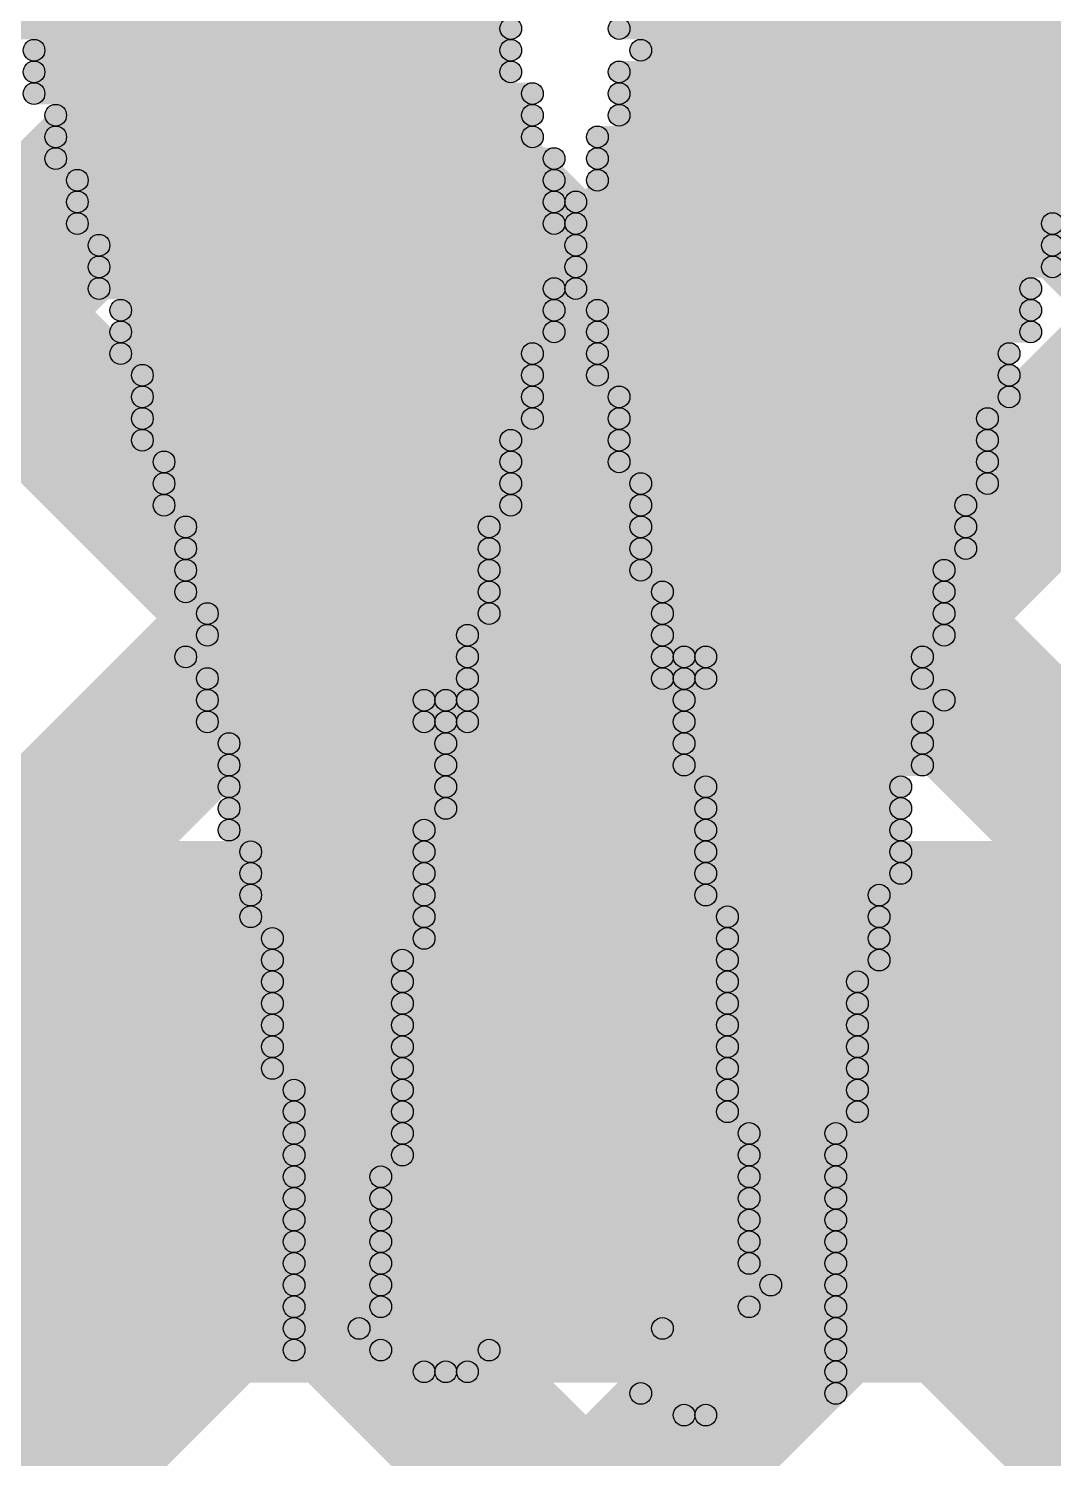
# Model space of a CAD drawing. Header units: millimetres. Extents: x 0 to 5.55, y 0 to 1.02.
# Drawn here: x 4.0148 to 4.062, y 0.599 to 0.665 of the extents above; entities that cross this region are included whole.
import ezdxf

# ---------------------------------------------------------------- set-up
doc = ezdxf.new("R2010")
doc.units = ezdxf.units.MM
doc.header["$MEASUREMENT"] = 0
for name, color, linetype in [('BottomLayer', 5, 'Continuous'), ('BottomOverlay', 54, 'Continuous'), ('TopLayer', 1, 'Continuous'), ('TopOverlay', 2, 'Continuous')]:
    doc.layers.add(name, color=color, linetype=linetype)

msp = doc.modelspace()

# ---------------------------------------------------------------- hatches: boundary and pattern name
at = {"layer": 'BottomLayer'}
for points in [[(3.637976, 0.992172), (3.643633, 0.997828), (4.344133, 0.297328), (4.338476, 0.291672)], [(3.657576, 0.291672), (3.651919, 0.297328), (4.352419, 0.997828), (4.358076, 0.992172)], [(3.66626, 0.992172), (3.671917, 0.997828), (4.372417, 0.297328), (4.36676, 0.291672)], [(3.68586, 0.291672), (3.680203, 0.297328), (4.380703, 0.997828), (4.38636, 0.992172)], [(3.694544, 0.992172), (3.700201, 0.997828), (4.400701, 0.297328), (4.395044, 0.291672)], [(3.714144, 0.291672), (3.708487, 0.297328), (4.408987, 0.997828), (4.414644, 0.992172)], [(3.722829, 0.992172), (3.728485, 0.997828), (4.428985, 0.297328), (4.423329, 0.291672)], [(3.742429, 0.291672), (3.736772, 0.297328), (4.437272, 0.997828), (4.442929, 0.992172)]]:
    msp.add_hatch(color=5, dxfattribs=at).paths.add_polyline_path(points)
at = {"layer": 'BottomOverlay'}
h = msp.add_hatch(color=54, dxfattribs=at)
edge = h.paths.add_edge_path()
edge.add_arc((4.042, 0.665), 0.0005, 0, 360)
for points in [[(4.042, 0.6645), (4.042, 0.6655), (4.065, 0.6655), (4.065, 0.6645)], [(4.043, 0.6635), (4.043, 0.6645), (4.065, 0.6645), (4.065, 0.6635)], [(4.042, 0.6625), (4.042, 0.6635), (4.065, 0.6635), (4.065, 0.6625)], [(4.042, 0.6615), (4.042, 0.6625), (4.064, 0.6625), (4.064, 0.6615)], [(4.042, 0.6605), (4.042, 0.6615), (4.064, 0.6615), (4.064, 0.6605)], [(4.041, 0.6595), (4.041, 0.6605), (4.064, 0.6605), (4.064, 0.6595)], [(4.041, 0.6585), (4.041, 0.6595), (4.063, 0.6595), (4.063, 0.6585)], [(4.041, 0.6575), (4.041, 0.6585), (4.063, 0.6585), (4.063, 0.6575)], [(4.04, 0.6565), (4.04, 0.6575), (4.063, 0.6575), (4.063, 0.6565)], [(4.04, 0.6555), (4.04, 0.6565), (4.062, 0.6565), (4.062, 0.6555)], [(4.04, 0.6545), (4.04, 0.6555), (4.062, 0.6555), (4.062, 0.6545)], [(4.04, 0.6535), (4.04, 0.6545), (4.062, 0.6545), (4.062, 0.6535)], [(4.039, 0.6525), (4.039, 0.6535), (4.061, 0.6535), (4.061, 0.6525)], [(4.039, 0.6515), (4.039, 0.6525), (4.061, 0.6525), (4.061, 0.6515)], [(4.039, 0.6505), (4.039, 0.6515), (4.061, 0.6515), (4.061, 0.6505)], [(4.038, 0.6495), (4.038, 0.6505), (4.06, 0.6505), (4.06, 0.6495)], [(4.038, 0.6485), (4.038, 0.6495), (4.06, 0.6495), (4.06, 0.6485)], [(4.038, 0.6475), (4.038, 0.6485), (4.06, 0.6485), (4.06, 0.6475)], [(4.038, 0.6465), (4.038, 0.6475), (4.059, 0.6475), (4.059, 0.6465)], [(4.037, 0.6455), (4.037, 0.6465), (4.059, 0.6465), (4.059, 0.6455)], [(4.037, 0.6445), (4.037, 0.6455), (4.059, 0.6455), (4.059, 0.6445)], [(4.037, 0.6435), (4.037, 0.6445), (4.059, 0.6445), (4.059, 0.6435)], [(4.037, 0.6425), (4.037, 0.6435), (4.058, 0.6435), (4.058, 0.6425)], [(4.036, 0.6415), (4.036, 0.6425), (4.058, 0.6425), (4.058, 0.6415)], [(4.036, 0.6405), (4.036, 0.6415), (4.058, 0.6415), (4.058, 0.6405)], [(4.036, 0.6395), (4.036, 0.6405), (4.057, 0.6405), (4.057, 0.6395)], [(4.036, 0.6385), (4.036, 0.6395), (4.057, 0.6395), (4.057, 0.6385)], [(4.036, 0.6375), (4.036, 0.6385), (4.057, 0.6385), (4.057, 0.6375)], [(4.035, 0.6365), (4.035, 0.6375), (4.057, 0.6375), (4.057, 0.6365)], [(4.035, 0.6355), (4.035, 0.6365), (4.056, 0.6365), (4.056, 0.6355)], [(4.035, 0.6345), (4.035, 0.6355), (4.056, 0.6355), (4.056, 0.6345)], [(4.033, 0.6335), (4.033, 0.6345), (4.034, 0.6345), (4.034, 0.6335)], [(4.035, 0.6335), (4.035, 0.6345), (4.057, 0.6345), (4.057, 0.6335)], [(4.033, 0.6325), (4.033, 0.6335), (4.034, 0.6335), (4.034, 0.6325)], [(4.035, 0.6325), (4.035, 0.6335), (4.056, 0.6335), (4.056, 0.6325)], [(4.034, 0.6315), (4.034, 0.6325), (4.056, 0.6325), (4.056, 0.6315)], [(4.034, 0.6305), (4.034, 0.6315), (4.056, 0.6315), (4.056, 0.6305)], [(4.034, 0.6295), (4.034, 0.6305), (4.055, 0.6305), (4.055, 0.6295)], [(4.034, 0.6285), (4.034, 0.6295), (4.055, 0.6295), (4.055, 0.6285)], [(4.033, 0.6275), (4.033, 0.6285), (4.055, 0.6285), (4.055, 0.6275)], [(4.033, 0.6265), (4.033, 0.6275), (4.055, 0.6275), (4.055, 0.6265)], [(4.033, 0.6255), (4.033, 0.6265), (4.055, 0.6265), (4.055, 0.6255)], [(4.033, 0.6245), (4.033, 0.6255), (4.054, 0.6255), (4.054, 0.6245)], [(4.033, 0.6235), (4.033, 0.6245), (4.054, 0.6245), (4.054, 0.6235)], [(4.033, 0.6225), (4.033, 0.6235), (4.054, 0.6235), (4.054, 0.6225)], [(4.032, 0.6215), (4.032, 0.6225), (4.054, 0.6225), (4.054, 0.6215)], [(4.032, 0.6205), (4.032, 0.6215), (4.053, 0.6215), (4.053, 0.6205)], [(4.032, 0.6195), (4.032, 0.6205), (4.053, 0.6205), (4.053, 0.6195)], [(4.032, 0.6185), (4.032, 0.6195), (4.053, 0.6195), (4.053, 0.6185)], [(4.032, 0.6175), (4.032, 0.6185), (4.053, 0.6185), (4.053, 0.6175)], [(4.032, 0.6165), (4.032, 0.6175), (4.053, 0.6175), (4.053, 0.6165)], [(4.032, 0.6155), (4.032, 0.6165), (4.053, 0.6165), (4.053, 0.6155)], [(4.032, 0.6145), (4.032, 0.6155), (4.053, 0.6155), (4.053, 0.6145)], [(4.032, 0.6135), (4.032, 0.6145), (4.052, 0.6145), (4.052, 0.6135)], [(4.032, 0.6125), (4.032, 0.6135), (4.052, 0.6135), (4.052, 0.6125)], [(4.031, 0.6115), (4.031, 0.6125), (4.052, 0.6125), (4.052, 0.6115)], [(4.031, 0.6105), (4.031, 0.6115), (4.052, 0.6115), (4.052, 0.6105)], [(4.031, 0.6095), (4.031, 0.6105), (4.052, 0.6105), (4.052, 0.6095)], [(4.031, 0.6085), (4.031, 0.6095), (4.052, 0.6095), (4.052, 0.6085)], [(4.031, 0.6075), (4.031, 0.6085), (4.052, 0.6085), (4.052, 0.6075)], [(4.031, 0.6065), (4.031, 0.6075), (4.052, 0.6075), (4.052, 0.6065)], [(4.031, 0.6055), (4.031, 0.6065), (4.052, 0.6065), (4.052, 0.6055)], [(4.03, 0.6045), (4.03, 0.6055), (4.052, 0.6055), (4.052, 0.6045)], [(4.031, 0.6035), (4.031, 0.6045), (4.052, 0.6045), (4.052, 0.6035)], [(4.035, 0.6025), (4.035, 0.6035), (4.052, 0.6035), (4.052, 0.6025)], [(4.043, 0.6015), (4.043, 0.6025), (4.052, 0.6025), (4.052, 0.6015)], [(4.045, 0.6005), (4.045, 0.6015), (4.046, 0.6015), (4.046, 0.6005)]]:
    msp.add_hatch(color=54, dxfattribs=at).paths.add_polyline_path(points)
h = msp.add_hatch(color=54, dxfattribs=at)
edge = h.paths.add_edge_path()
edge.add_arc((4.043, 0.664), 0.0005, 0, 360)
h = msp.add_hatch(color=54, dxfattribs=at)
edge = h.paths.add_edge_path()
edge.add_arc((4.042, 0.663), 0.0005, 0, 360)
h = msp.add_hatch(color=54, dxfattribs=at)
edge = h.paths.add_edge_path()
edge.add_arc((4.042, 0.662), 0.0005, 0, 360)
h = msp.add_hatch(color=54, dxfattribs=at)
edge = h.paths.add_edge_path()
edge.add_arc((4.042, 0.661), 0.0005, 0, 360)
h = msp.add_hatch(color=54, dxfattribs=at)
edge = h.paths.add_edge_path()
edge.add_arc((4.041, 0.66), 0.0005, 0, 360)
h = msp.add_hatch(color=54, dxfattribs=at)
edge = h.paths.add_edge_path()
edge.add_arc((4.041, 0.659), 0.0005, 0, 360)
h = msp.add_hatch(color=54, dxfattribs=at)
edge = h.paths.add_edge_path()
edge.add_arc((4.041, 0.658), 0.0005, 0, 360)
h = msp.add_hatch(color=54, dxfattribs=at)
edge = h.paths.add_edge_path()
edge.add_arc((4.04, 0.657), 0.0005, 0, 360)
h = msp.add_hatch(color=54, dxfattribs=at)
edge = h.paths.add_edge_path()
edge.add_arc((4.04, 0.656), 0.0005, 0, 360)
h = msp.add_hatch(color=54, dxfattribs=at)
edge = h.paths.add_edge_path()
edge.add_arc((4.062, 0.656), 0.0005, 0, 360)
h = msp.add_hatch(color=54, dxfattribs=at)
edge = h.paths.add_edge_path()
edge.add_arc((4.04, 0.655), 0.0005, 0, 360)
h = msp.add_hatch(color=54, dxfattribs=at)
edge = h.paths.add_edge_path()
edge.add_arc((4.062, 0.655), 0.0005, 0, 360)
h = msp.add_hatch(color=54, dxfattribs=at)
edge = h.paths.add_edge_path()
edge.add_arc((4.04, 0.654), 0.0005, 0, 360)
h = msp.add_hatch(color=54, dxfattribs=at)
edge = h.paths.add_edge_path()
edge.add_arc((4.062, 0.654), 0.0005, 0, 360)
h = msp.add_hatch(color=54, dxfattribs=at)
edge = h.paths.add_edge_path()
edge.add_arc((4.039, 0.653), 0.0005, 0, 360)
h = msp.add_hatch(color=54, dxfattribs=at)
edge = h.paths.add_edge_path()
edge.add_arc((4.061, 0.653), 0.0005, 0, 360)
h = msp.add_hatch(color=54, dxfattribs=at)
edge = h.paths.add_edge_path()
edge.add_arc((4.039, 0.652), 0.0005, 0, 360)
h = msp.add_hatch(color=54, dxfattribs=at)
edge = h.paths.add_edge_path()
edge.add_arc((4.061, 0.652), 0.0005, 0, 360)
h = msp.add_hatch(color=54, dxfattribs=at)
edge = h.paths.add_edge_path()
edge.add_arc((4.039, 0.651), 0.0005, 0, 360)
h = msp.add_hatch(color=54, dxfattribs=at)
edge = h.paths.add_edge_path()
edge.add_arc((4.061, 0.651), 0.0005, 0, 360)
h = msp.add_hatch(color=54, dxfattribs=at)
edge = h.paths.add_edge_path()
edge.add_arc((4.038, 0.65), 0.0005, 0, 360)
h = msp.add_hatch(color=54, dxfattribs=at)
edge = h.paths.add_edge_path()
edge.add_arc((4.06, 0.65), 0.0005, 0, 360)
h = msp.add_hatch(color=54, dxfattribs=at)
edge = h.paths.add_edge_path()
edge.add_arc((4.038, 0.649), 0.0005, 0, 360)
h = msp.add_hatch(color=54, dxfattribs=at)
edge = h.paths.add_edge_path()
edge.add_arc((4.06, 0.649), 0.0005, 0, 360)
h = msp.add_hatch(color=54, dxfattribs=at)
edge = h.paths.add_edge_path()
edge.add_arc((4.038, 0.648), 0.0005, 0, 360)
h = msp.add_hatch(color=54, dxfattribs=at)
edge = h.paths.add_edge_path()
edge.add_arc((4.06, 0.648), 0.0005, 0, 360)
h = msp.add_hatch(color=54, dxfattribs=at)
edge = h.paths.add_edge_path()
edge.add_arc((4.038, 0.647), 0.0005, 0, 360)
h = msp.add_hatch(color=54, dxfattribs=at)
edge = h.paths.add_edge_path()
edge.add_arc((4.059, 0.647), 0.0005, 0, 360)
h = msp.add_hatch(color=54, dxfattribs=at)
edge = h.paths.add_edge_path()
edge.add_arc((4.037, 0.646), 0.0005, 0, 360)
h = msp.add_hatch(color=54, dxfattribs=at)
edge = h.paths.add_edge_path()
edge.add_arc((4.059, 0.646), 0.0005, 0, 360)
h = msp.add_hatch(color=54, dxfattribs=at)
edge = h.paths.add_edge_path()
edge.add_arc((4.037, 0.645), 0.0005, 0, 360)
h = msp.add_hatch(color=54, dxfattribs=at)
edge = h.paths.add_edge_path()
edge.add_arc((4.059, 0.645), 0.0005, 0, 360)
h = msp.add_hatch(color=54, dxfattribs=at)
edge = h.paths.add_edge_path()
edge.add_arc((4.037, 0.644), 0.0005, 0, 360)
h = msp.add_hatch(color=54, dxfattribs=at)
edge = h.paths.add_edge_path()
edge.add_arc((4.059, 0.644), 0.0005, 0, 360)
h = msp.add_hatch(color=54, dxfattribs=at)
edge = h.paths.add_edge_path()
edge.add_arc((4.037, 0.643), 0.0005, 0, 360)
h = msp.add_hatch(color=54, dxfattribs=at)
edge = h.paths.add_edge_path()
edge.add_arc((4.058, 0.643), 0.0005, 0, 360)
h = msp.add_hatch(color=54, dxfattribs=at)
edge = h.paths.add_edge_path()
edge.add_arc((4.036, 0.642), 0.0005, 0, 360)
h = msp.add_hatch(color=54, dxfattribs=at)
edge = h.paths.add_edge_path()
edge.add_arc((4.058, 0.642), 0.0005, 0, 360)
h = msp.add_hatch(color=54, dxfattribs=at)
edge = h.paths.add_edge_path()
edge.add_arc((4.036, 0.641), 0.0005, 0, 360)
h = msp.add_hatch(color=54, dxfattribs=at)
edge = h.paths.add_edge_path()
edge.add_arc((4.058, 0.641), 0.0005, 0, 360)
h = msp.add_hatch(color=54, dxfattribs=at)
edge = h.paths.add_edge_path()
edge.add_arc((4.036, 0.64), 0.0005, 0, 360)
h = msp.add_hatch(color=54, dxfattribs=at)
edge = h.paths.add_edge_path()
edge.add_arc((4.057, 0.64), 0.0005, 0, 360)
h = msp.add_hatch(color=54, dxfattribs=at)
edge = h.paths.add_edge_path()
edge.add_arc((4.036, 0.639), 0.0005, 0, 360)
h = msp.add_hatch(color=54, dxfattribs=at)
edge = h.paths.add_edge_path()
edge.add_arc((4.057, 0.639), 0.0005, 0, 360)
h = msp.add_hatch(color=54, dxfattribs=at)
edge = h.paths.add_edge_path()
edge.add_arc((4.036, 0.638), 0.0005, 0, 360)
h = msp.add_hatch(color=54, dxfattribs=at)
edge = h.paths.add_edge_path()
edge.add_arc((4.057, 0.638), 0.0005, 0, 360)
h = msp.add_hatch(color=54, dxfattribs=at)
edge = h.paths.add_edge_path()
edge.add_arc((4.035, 0.637), 0.0005, 0, 360)
h = msp.add_hatch(color=54, dxfattribs=at)
edge = h.paths.add_edge_path()
edge.add_arc((4.057, 0.637), 0.0005, 0, 360)
h = msp.add_hatch(color=54, dxfattribs=at)
edge = h.paths.add_edge_path()
edge.add_arc((4.035, 0.636), 0.0005, 0, 360)
h = msp.add_hatch(color=54, dxfattribs=at)
edge = h.paths.add_edge_path()
edge.add_arc((4.056, 0.636), 0.0005, 0, 360)
h = msp.add_hatch(color=54, dxfattribs=at)
edge = h.paths.add_edge_path()
edge.add_arc((4.035, 0.635), 0.0005, 0, 360)
h = msp.add_hatch(color=54, dxfattribs=at)
edge = h.paths.add_edge_path()
edge.add_arc((4.056, 0.635), 0.0005, 0, 360)
h = msp.add_hatch(color=54, dxfattribs=at)
edge = h.paths.add_edge_path()
edge.add_arc((4.033, 0.634), 0.0005, 0, 360)
h = msp.add_hatch(color=54, dxfattribs=at)
edge = h.paths.add_edge_path()
edge.add_arc((4.034, 0.634), 0.0005, 0, 360)
h = msp.add_hatch(color=54, dxfattribs=at)
edge = h.paths.add_edge_path()
edge.add_arc((4.035, 0.634), 0.0005, 0, 360)
h = msp.add_hatch(color=54, dxfattribs=at)
edge = h.paths.add_edge_path()
edge.add_arc((4.057, 0.634), 0.0005, 0, 360)
h = msp.add_hatch(color=54, dxfattribs=at)
edge = h.paths.add_edge_path()
edge.add_arc((4.033, 0.633), 0.0005, 0, 360)
h = msp.add_hatch(color=54, dxfattribs=at)
edge = h.paths.add_edge_path()
edge.add_arc((4.034, 0.633), 0.0005, 0, 360)
h = msp.add_hatch(color=54, dxfattribs=at)
edge = h.paths.add_edge_path()
edge.add_arc((4.035, 0.633), 0.0005, 0, 360)
h = msp.add_hatch(color=54, dxfattribs=at)
edge = h.paths.add_edge_path()
edge.add_arc((4.056, 0.633), 0.0005, 0, 360)
h = msp.add_hatch(color=54, dxfattribs=at)
edge = h.paths.add_edge_path()
edge.add_arc((4.034, 0.632), 0.0005, 0, 360)
h = msp.add_hatch(color=54, dxfattribs=at)
edge = h.paths.add_edge_path()
edge.add_arc((4.056, 0.632), 0.0005, 0, 360)
h = msp.add_hatch(color=54, dxfattribs=at)
edge = h.paths.add_edge_path()
edge.add_arc((4.034, 0.631), 0.0005, 0, 360)
h = msp.add_hatch(color=54, dxfattribs=at)
edge = h.paths.add_edge_path()
edge.add_arc((4.056, 0.631), 0.0005, 0, 360)
h = msp.add_hatch(color=54, dxfattribs=at)
edge = h.paths.add_edge_path()
edge.add_arc((4.034, 0.63), 0.0005, 0, 360)
h = msp.add_hatch(color=54, dxfattribs=at)
edge = h.paths.add_edge_path()
edge.add_arc((4.055, 0.63), 0.0005, 0, 360)
h = msp.add_hatch(color=54, dxfattribs=at)
edge = h.paths.add_edge_path()
edge.add_arc((4.034, 0.629), 0.0005, 0, 360)
h = msp.add_hatch(color=54, dxfattribs=at)
edge = h.paths.add_edge_path()
edge.add_arc((4.055, 0.629), 0.0005, 0, 360)
h = msp.add_hatch(color=54, dxfattribs=at)
edge = h.paths.add_edge_path()
edge.add_arc((4.033, 0.628), 0.0005, 0, 360)
h = msp.add_hatch(color=54, dxfattribs=at)
edge = h.paths.add_edge_path()
edge.add_arc((4.055, 0.628), 0.0005, 0, 360)
h = msp.add_hatch(color=54, dxfattribs=at)
edge = h.paths.add_edge_path()
edge.add_arc((4.033, 0.627), 0.0005, 0, 360)
h = msp.add_hatch(color=54, dxfattribs=at)
edge = h.paths.add_edge_path()
edge.add_arc((4.055, 0.627), 0.0005, 0, 360)
h = msp.add_hatch(color=54, dxfattribs=at)
edge = h.paths.add_edge_path()
edge.add_arc((4.033, 0.626), 0.0005, 0, 360)
h = msp.add_hatch(color=54, dxfattribs=at)
edge = h.paths.add_edge_path()
edge.add_arc((4.055, 0.626), 0.0005, 0, 360)
h = msp.add_hatch(color=54, dxfattribs=at)
edge = h.paths.add_edge_path()
edge.add_arc((4.033, 0.625), 0.0005, 0, 360)
h = msp.add_hatch(color=54, dxfattribs=at)
edge = h.paths.add_edge_path()
edge.add_arc((4.054, 0.625), 0.0005, 0, 360)
h = msp.add_hatch(color=54, dxfattribs=at)
edge = h.paths.add_edge_path()
edge.add_arc((4.033, 0.624), 0.0005, 0, 360)
h = msp.add_hatch(color=54, dxfattribs=at)
edge = h.paths.add_edge_path()
edge.add_arc((4.054, 0.624), 0.0005, 0, 360)
h = msp.add_hatch(color=54, dxfattribs=at)
edge = h.paths.add_edge_path()
edge.add_arc((4.033, 0.623), 0.0005, 0, 360)
h = msp.add_hatch(color=54, dxfattribs=at)
edge = h.paths.add_edge_path()
edge.add_arc((4.054, 0.623), 0.0005, 0, 360)
h = msp.add_hatch(color=54, dxfattribs=at)
edge = h.paths.add_edge_path()
edge.add_arc((4.032, 0.622), 0.0005, 0, 360)
h = msp.add_hatch(color=54, dxfattribs=at)
edge = h.paths.add_edge_path()
edge.add_arc((4.054, 0.622), 0.0005, 0, 360)
h = msp.add_hatch(color=54, dxfattribs=at)
edge = h.paths.add_edge_path()
edge.add_arc((4.032, 0.621), 0.0005, 0, 360)
h = msp.add_hatch(color=54, dxfattribs=at)
edge = h.paths.add_edge_path()
edge.add_arc((4.053, 0.621), 0.0005, 0, 360)
h = msp.add_hatch(color=54, dxfattribs=at)
edge = h.paths.add_edge_path()
edge.add_arc((4.032, 0.62), 0.0005, 0, 360)
h = msp.add_hatch(color=54, dxfattribs=at)
edge = h.paths.add_edge_path()
edge.add_arc((4.053, 0.62), 0.0005, 0, 360)
h = msp.add_hatch(color=54, dxfattribs=at)
edge = h.paths.add_edge_path()
edge.add_arc((4.032, 0.619), 0.0005, 0, 360)
h = msp.add_hatch(color=54, dxfattribs=at)
edge = h.paths.add_edge_path()
edge.add_arc((4.053, 0.619), 0.0005, 0, 360)
h = msp.add_hatch(color=54, dxfattribs=at)
edge = h.paths.add_edge_path()
edge.add_arc((4.032, 0.618), 0.0005, 0, 360)
h = msp.add_hatch(color=54, dxfattribs=at)
edge = h.paths.add_edge_path()
edge.add_arc((4.053, 0.618), 0.0005, 0, 360)
h = msp.add_hatch(color=54, dxfattribs=at)
edge = h.paths.add_edge_path()
edge.add_arc((4.032, 0.617), 0.0005, 0, 360)
h = msp.add_hatch(color=54, dxfattribs=at)
edge = h.paths.add_edge_path()
edge.add_arc((4.053, 0.617), 0.0005, 0, 360)
h = msp.add_hatch(color=54, dxfattribs=at)
edge = h.paths.add_edge_path()
edge.add_arc((4.032, 0.616), 0.0005, 0, 360)
h = msp.add_hatch(color=54, dxfattribs=at)
edge = h.paths.add_edge_path()
edge.add_arc((4.053, 0.616), 0.0005, 0, 360)
h = msp.add_hatch(color=54, dxfattribs=at)
edge = h.paths.add_edge_path()
edge.add_arc((4.032, 0.615), 0.0005, 0, 360)
h = msp.add_hatch(color=54, dxfattribs=at)
edge = h.paths.add_edge_path()
edge.add_arc((4.053, 0.615), 0.0005, 0, 360)
h = msp.add_hatch(color=54, dxfattribs=at)
edge = h.paths.add_edge_path()
edge.add_arc((4.032, 0.614), 0.0005, 0, 360)
h = msp.add_hatch(color=54, dxfattribs=at)
edge = h.paths.add_edge_path()
edge.add_arc((4.052, 0.614), 0.0005, 0, 360)
h = msp.add_hatch(color=54, dxfattribs=at)
edge = h.paths.add_edge_path()
edge.add_arc((4.032, 0.613), 0.0005, 0, 360)
h = msp.add_hatch(color=54, dxfattribs=at)
edge = h.paths.add_edge_path()
edge.add_arc((4.052, 0.613), 0.0005, 0, 360)
h = msp.add_hatch(color=54, dxfattribs=at)
edge = h.paths.add_edge_path()
edge.add_arc((4.031, 0.612), 0.0005, 0, 360)
h = msp.add_hatch(color=54, dxfattribs=at)
edge = h.paths.add_edge_path()
edge.add_arc((4.052, 0.612), 0.0005, 0, 360)
h = msp.add_hatch(color=54, dxfattribs=at)
edge = h.paths.add_edge_path()
edge.add_arc((4.031, 0.611), 0.0005, 0, 360)
h = msp.add_hatch(color=54, dxfattribs=at)
edge = h.paths.add_edge_path()
edge.add_arc((4.052, 0.611), 0.0005, 0, 360)
h = msp.add_hatch(color=54, dxfattribs=at)
edge = h.paths.add_edge_path()
edge.add_arc((4.031, 0.61), 0.0005, 0, 360)
h = msp.add_hatch(color=54, dxfattribs=at)
edge = h.paths.add_edge_path()
edge.add_arc((4.052, 0.61), 0.0005, 0, 360)
h = msp.add_hatch(color=54, dxfattribs=at)
edge = h.paths.add_edge_path()
edge.add_arc((4.031, 0.609), 0.0005, 0, 360)
h = msp.add_hatch(color=54, dxfattribs=at)
edge = h.paths.add_edge_path()
edge.add_arc((4.052, 0.609), 0.0005, 0, 360)
h = msp.add_hatch(color=54, dxfattribs=at)
edge = h.paths.add_edge_path()
edge.add_arc((4.031, 0.608), 0.0005, 0, 360)
h = msp.add_hatch(color=54, dxfattribs=at)
edge = h.paths.add_edge_path()
edge.add_arc((4.052, 0.608), 0.0005, 0, 360)
h = msp.add_hatch(color=54, dxfattribs=at)
edge = h.paths.add_edge_path()
edge.add_arc((4.031, 0.607), 0.0005, 0, 360)
h = msp.add_hatch(color=54, dxfattribs=at)
edge = h.paths.add_edge_path()
edge.add_arc((4.052, 0.607), 0.0005, 0, 360)
h = msp.add_hatch(color=54, dxfattribs=at)
edge = h.paths.add_edge_path()
edge.add_arc((4.031, 0.606), 0.0005, 0, 360)
h = msp.add_hatch(color=54, dxfattribs=at)
edge = h.paths.add_edge_path()
edge.add_arc((4.052, 0.606), 0.0005, 0, 360)
h = msp.add_hatch(color=54, dxfattribs=at)
edge = h.paths.add_edge_path()
edge.add_arc((4.03, 0.605), 0.0005, 0, 360)
h = msp.add_hatch(color=54, dxfattribs=at)
edge = h.paths.add_edge_path()
edge.add_arc((4.052, 0.605), 0.0005, 0, 360)
h = msp.add_hatch(color=54, dxfattribs=at)
edge = h.paths.add_edge_path()
edge.add_arc((4.031, 0.604), 0.0005, 0, 360)
h = msp.add_hatch(color=54, dxfattribs=at)
edge = h.paths.add_edge_path()
edge.add_arc((4.052, 0.604), 0.0005, 0, 360)
h = msp.add_hatch(color=54, dxfattribs=at)
edge = h.paths.add_edge_path()
edge.add_arc((4.035, 0.603), 0.0005, 0, 360)
h = msp.add_hatch(color=54, dxfattribs=at)
edge = h.paths.add_edge_path()
edge.add_arc((4.052, 0.603), 0.0005, 0, 360)
h = msp.add_hatch(color=54, dxfattribs=at)
edge = h.paths.add_edge_path()
edge.add_arc((4.043, 0.602), 0.0005, 0, 360)
h = msp.add_hatch(color=54, dxfattribs=at)
edge = h.paths.add_edge_path()
edge.add_arc((4.052, 0.602), 0.0005, 0, 360)
h = msp.add_hatch(color=54, dxfattribs=at)
edge = h.paths.add_edge_path()
edge.add_arc((4.045, 0.601), 0.0005, 0, 360)
h = msp.add_hatch(color=54, dxfattribs=at)
edge = h.paths.add_edge_path()
edge.add_arc((4.046, 0.601), 0.0005, 0, 360)
at = {"layer": 'TopLayer'}
for points in [[(3.639408, 0.990739), (3.645065, 0.996396), (4.311492, 0.329969), (4.305835, 0.324312)], [(3.672576, 0.306672), (3.666919, 0.312328), (4.350987, 0.996396), (4.356643, 0.990739)], [(3.667692, 0.990739), (3.673349, 0.996396), (4.325634, 0.344111), (4.319977, 0.338454)], [(3.70086, 0.306672), (3.695203, 0.312328), (4.379271, 0.996396), (4.384928, 0.990739)], [(3.695977, 0.990739), (3.701633, 0.996396), (4.339776, 0.358253), (4.33412, 0.352596)], [(3.729144, 0.306672), (3.723487, 0.312328), (4.407555, 0.996396), (4.413212, 0.990739)], [(3.724261, 0.990739), (3.729918, 0.996396), (4.353919, 0.372395), (4.348262, 0.366738)], [(3.757429, 0.306672), (3.751772, 0.312328), (4.435839, 0.996396), (4.441496, 0.990739)], [(3.315, 0.6025), (3.315, 0.6275), (4.657, 0.6275), (4.657, 0.6025)]]:
    msp.add_hatch(color=1, dxfattribs=at).paths.add_polyline_path(points)
at = {"layer": 'TopOverlay'}
for points in [[(4.014, 0.6645), (4.014, 0.6655), (4.037, 0.6655), (4.037, 0.6645)], [(4.015, 0.6635), (4.015, 0.6645), (4.037, 0.6645), (4.037, 0.6635)], [(4.015, 0.6625), (4.015, 0.6635), (4.037, 0.6635), (4.037, 0.6625)], [(4.015, 0.6615), (4.015, 0.6625), (4.038, 0.6625), (4.038, 0.6615)], [(4.016, 0.6605), (4.016, 0.6615), (4.038, 0.6615), (4.038, 0.6605)], [(4.016, 0.6595), (4.016, 0.6605), (4.038, 0.6605), (4.038, 0.6595)], [(4.016, 0.6585), (4.016, 0.6595), (4.039, 0.6595), (4.039, 0.6585)], [(4.017, 0.6575), (4.017, 0.6585), (4.039, 0.6585), (4.039, 0.6575)], [(4.017, 0.6565), (4.017, 0.6575), (4.039, 0.6575), (4.039, 0.6565)], [(4.017, 0.6555), (4.017, 0.6565), (4.039, 0.6565), (4.039, 0.6555)], [(4.018, 0.6545), (4.018, 0.6555), (4.04, 0.6555), (4.04, 0.6545)], [(4.018, 0.6535), (4.018, 0.6545), (4.04, 0.6545), (4.04, 0.6535)], [(4.018, 0.6525), (4.018, 0.6535), (4.04, 0.6535), (4.04, 0.6525)], [(4.019, 0.6515), (4.019, 0.6525), (4.041, 0.6525), (4.041, 0.6515)], [(4.019, 0.6505), (4.019, 0.6515), (4.041, 0.6515), (4.041, 0.6505)], [(4.019, 0.6495), (4.019, 0.6505), (4.041, 0.6505), (4.041, 0.6495)], [(4.02, 0.6485), (4.02, 0.6495), (4.041, 0.6495), (4.041, 0.6485)], [(4.02, 0.6475), (4.02, 0.6485), (4.042, 0.6485), (4.042, 0.6475)], [(4.02, 0.6465), (4.02, 0.6475), (4.042, 0.6475), (4.042, 0.6465)], [(4.02, 0.6455), (4.02, 0.6465), (4.042, 0.6465), (4.042, 0.6455)], [(4.021, 0.6445), (4.021, 0.6455), (4.042, 0.6455), (4.042, 0.6445)], [(4.021, 0.6435), (4.021, 0.6445), (4.043, 0.6445), (4.043, 0.6435)], [(4.021, 0.6425), (4.021, 0.6435), (4.043, 0.6435), (4.043, 0.6425)], [(4.022, 0.6415), (4.022, 0.6425), (4.043, 0.6425), (4.043, 0.6415)], [(4.022, 0.6405), (4.022, 0.6415), (4.043, 0.6415), (4.043, 0.6405)], [(4.022, 0.6395), (4.022, 0.6405), (4.043, 0.6405), (4.043, 0.6395)], [(4.022, 0.6385), (4.022, 0.6395), (4.044, 0.6395), (4.044, 0.6385)], [(4.023, 0.6375), (4.023, 0.6385), (4.044, 0.6385), (4.044, 0.6375)], [(4.023, 0.6365), (4.023, 0.6375), (4.044, 0.6375), (4.044, 0.6365)], [(4.022, 0.6355), (4.022, 0.6365), (4.044, 0.6365), (4.044, 0.6355)], [(4.045, 0.6355), (4.045, 0.6365), (4.046, 0.6365), (4.046, 0.6355)], [(4.023, 0.6345), (4.023, 0.6355), (4.044, 0.6355), (4.044, 0.6345)], [(4.045, 0.6345), (4.045, 0.6355), (4.046, 0.6355), (4.046, 0.6345)], [(4.023, 0.6335), (4.023, 0.6345), (4.045, 0.6345), (4.045, 0.6335)], [(4.023, 0.6325), (4.023, 0.6335), (4.045, 0.6335), (4.045, 0.6325)], [(4.024, 0.6315), (4.024, 0.6325), (4.045, 0.6325), (4.045, 0.6315)], [(4.024, 0.6305), (4.024, 0.6315), (4.045, 0.6315), (4.045, 0.6305)], [(4.024, 0.6295), (4.024, 0.6305), (4.046, 0.6305), (4.046, 0.6295)], [(4.024, 0.6285), (4.024, 0.6295), (4.046, 0.6295), (4.046, 0.6285)], [(4.024, 0.6275), (4.024, 0.6285), (4.046, 0.6285), (4.046, 0.6275)], [(4.025, 0.6265), (4.025, 0.6275), (4.046, 0.6275), (4.046, 0.6265)], [(4.025, 0.6255), (4.025, 0.6265), (4.046, 0.6265), (4.046, 0.6255)], [(4.025, 0.6245), (4.025, 0.6255), (4.046, 0.6255), (4.046, 0.6245)], [(4.025, 0.6235), (4.025, 0.6245), (4.047, 0.6245), (4.047, 0.6235)], [(4.026, 0.6225), (4.026, 0.6235), (4.047, 0.6235), (4.047, 0.6225)], [(4.026, 0.6215), (4.026, 0.6225), (4.047, 0.6225), (4.047, 0.6215)], [(4.026, 0.6205), (4.026, 0.6215), (4.047, 0.6215), (4.047, 0.6205)], [(4.026, 0.6195), (4.026, 0.6205), (4.047, 0.6205), (4.047, 0.6195)], [(4.026, 0.6185), (4.026, 0.6195), (4.047, 0.6195), (4.047, 0.6185)], [(4.026, 0.6175), (4.026, 0.6185), (4.047, 0.6185), (4.047, 0.6175)], [(4.026, 0.6165), (4.026, 0.6175), (4.047, 0.6175), (4.047, 0.6165)], [(4.027, 0.6155), (4.027, 0.6165), (4.047, 0.6165), (4.047, 0.6155)], [(4.027, 0.6145), (4.027, 0.6155), (4.047, 0.6155), (4.047, 0.6145)], [(4.027, 0.6135), (4.027, 0.6145), (4.048, 0.6145), (4.048, 0.6135)], [(4.027, 0.6125), (4.027, 0.6135), (4.048, 0.6135), (4.048, 0.6125)], [(4.027, 0.6115), (4.027, 0.6125), (4.048, 0.6125), (4.048, 0.6115)], [(4.027, 0.6105), (4.027, 0.6115), (4.048, 0.6115), (4.048, 0.6105)], [(4.027, 0.6095), (4.027, 0.6105), (4.048, 0.6105), (4.048, 0.6095)], [(4.027, 0.6085), (4.027, 0.6095), (4.048, 0.6095), (4.048, 0.6085)], [(4.027, 0.6075), (4.027, 0.6085), (4.048, 0.6085), (4.048, 0.6075)], [(4.027, 0.6065), (4.027, 0.6075), (4.049, 0.6075), (4.049, 0.6065)], [(4.027, 0.6055), (4.027, 0.6065), (4.048, 0.6065), (4.048, 0.6055)], [(4.027, 0.6045), (4.027, 0.6055), (4.044, 0.6055), (4.044, 0.6045)], [(4.027, 0.6035), (4.027, 0.6045), (4.036, 0.6045), (4.036, 0.6035)], [(4.033, 0.6025), (4.033, 0.6035), (4.034, 0.6035), (4.034, 0.6025)]]:
    msp.add_hatch(color=2, dxfattribs=at).paths.add_polyline_path(points)
h = msp.add_hatch(color=2, dxfattribs=at)
edge = h.paths.add_edge_path()
edge.add_arc((4.037, 0.665), 0.0005, 0, 360)
h = msp.add_hatch(color=2, dxfattribs=at)
edge = h.paths.add_edge_path()
edge.add_arc((4.015, 0.664), 0.0005, 0, 360)
h = msp.add_hatch(color=2, dxfattribs=at)
edge = h.paths.add_edge_path()
edge.add_arc((4.037, 0.664), 0.0005, 0, 360)
h = msp.add_hatch(color=2, dxfattribs=at)
edge = h.paths.add_edge_path()
edge.add_arc((4.015, 0.663), 0.0005, 0, 360)
h = msp.add_hatch(color=2, dxfattribs=at)
edge = h.paths.add_edge_path()
edge.add_arc((4.037, 0.663), 0.0005, 0, 360)
h = msp.add_hatch(color=2, dxfattribs=at)
edge = h.paths.add_edge_path()
edge.add_arc((4.015, 0.662), 0.0005, 0, 360)
h = msp.add_hatch(color=2, dxfattribs=at)
edge = h.paths.add_edge_path()
edge.add_arc((4.038, 0.662), 0.0005, 0, 360)
h = msp.add_hatch(color=2, dxfattribs=at)
edge = h.paths.add_edge_path()
edge.add_arc((4.016, 0.661), 0.0005, 0, 360)
h = msp.add_hatch(color=2, dxfattribs=at)
edge = h.paths.add_edge_path()
edge.add_arc((4.038, 0.661), 0.0005, 0, 360)
h = msp.add_hatch(color=2, dxfattribs=at)
edge = h.paths.add_edge_path()
edge.add_arc((4.016, 0.66), 0.0005, 0, 360)
h = msp.add_hatch(color=2, dxfattribs=at)
edge = h.paths.add_edge_path()
edge.add_arc((4.038, 0.66), 0.0005, 0, 360)
h = msp.add_hatch(color=2, dxfattribs=at)
edge = h.paths.add_edge_path()
edge.add_arc((4.016, 0.659), 0.0005, 0, 360)
h = msp.add_hatch(color=2, dxfattribs=at)
edge = h.paths.add_edge_path()
edge.add_arc((4.039, 0.659), 0.0005, 0, 360)
h = msp.add_hatch(color=2, dxfattribs=at)
edge = h.paths.add_edge_path()
edge.add_arc((4.017, 0.658), 0.0005, 0, 360)
h = msp.add_hatch(color=2, dxfattribs=at)
edge = h.paths.add_edge_path()
edge.add_arc((4.039, 0.658), 0.0005, 0, 360)
h = msp.add_hatch(color=2, dxfattribs=at)
edge = h.paths.add_edge_path()
edge.add_arc((4.017, 0.657), 0.0005, 0, 360)
h = msp.add_hatch(color=2, dxfattribs=at)
edge = h.paths.add_edge_path()
edge.add_arc((4.039, 0.657), 0.0005, 0, 360)
h = msp.add_hatch(color=2, dxfattribs=at)
edge = h.paths.add_edge_path()
edge.add_arc((4.017, 0.656), 0.0005, 0, 360)
h = msp.add_hatch(color=2, dxfattribs=at)
edge = h.paths.add_edge_path()
edge.add_arc((4.039, 0.656), 0.0005, 0, 360)
h = msp.add_hatch(color=2, dxfattribs=at)
edge = h.paths.add_edge_path()
edge.add_arc((4.018, 0.655), 0.0005, 0, 360)
h = msp.add_hatch(color=2, dxfattribs=at)
edge = h.paths.add_edge_path()
edge.add_arc((4.04, 0.655), 0.0005, 0, 360)
h = msp.add_hatch(color=2, dxfattribs=at)
edge = h.paths.add_edge_path()
edge.add_arc((4.018, 0.654), 0.0005, 0, 360)
h = msp.add_hatch(color=2, dxfattribs=at)
edge = h.paths.add_edge_path()
edge.add_arc((4.04, 0.654), 0.0005, 0, 360)
h = msp.add_hatch(color=2, dxfattribs=at)
edge = h.paths.add_edge_path()
edge.add_arc((4.018, 0.653), 0.0005, 0, 360)
h = msp.add_hatch(color=2, dxfattribs=at)
edge = h.paths.add_edge_path()
edge.add_arc((4.04, 0.653), 0.0005, 0, 360)
h = msp.add_hatch(color=2, dxfattribs=at)
edge = h.paths.add_edge_path()
edge.add_arc((4.019, 0.652), 0.0005, 0, 360)
h = msp.add_hatch(color=2, dxfattribs=at)
edge = h.paths.add_edge_path()
edge.add_arc((4.041, 0.652), 0.0005, 0, 360)
h = msp.add_hatch(color=2, dxfattribs=at)
edge = h.paths.add_edge_path()
edge.add_arc((4.019, 0.651), 0.0005, 0, 360)
h = msp.add_hatch(color=2, dxfattribs=at)
edge = h.paths.add_edge_path()
edge.add_arc((4.041, 0.651), 0.0005, 0, 360)
h = msp.add_hatch(color=2, dxfattribs=at)
edge = h.paths.add_edge_path()
edge.add_arc((4.019, 0.65), 0.0005, 0, 360)
h = msp.add_hatch(color=2, dxfattribs=at)
edge = h.paths.add_edge_path()
edge.add_arc((4.041, 0.65), 0.0005, 0, 360)
h = msp.add_hatch(color=2, dxfattribs=at)
edge = h.paths.add_edge_path()
edge.add_arc((4.02, 0.649), 0.0005, 0, 360)
h = msp.add_hatch(color=2, dxfattribs=at)
edge = h.paths.add_edge_path()
edge.add_arc((4.041, 0.649), 0.0005, 0, 360)
h = msp.add_hatch(color=2, dxfattribs=at)
edge = h.paths.add_edge_path()
edge.add_arc((4.02, 0.648), 0.0005, 0, 360)
h = msp.add_hatch(color=2, dxfattribs=at)
edge = h.paths.add_edge_path()
edge.add_arc((4.042, 0.648), 0.0005, 0, 360)
h = msp.add_hatch(color=2, dxfattribs=at)
edge = h.paths.add_edge_path()
edge.add_arc((4.02, 0.647), 0.0005, 0, 360)
h = msp.add_hatch(color=2, dxfattribs=at)
edge = h.paths.add_edge_path()
edge.add_arc((4.042, 0.647), 0.0005, 0, 360)
h = msp.add_hatch(color=2, dxfattribs=at)
edge = h.paths.add_edge_path()
edge.add_arc((4.02, 0.646), 0.0005, 0, 360)
h = msp.add_hatch(color=2, dxfattribs=at)
edge = h.paths.add_edge_path()
edge.add_arc((4.042, 0.646), 0.0005, 0, 360)
h = msp.add_hatch(color=2, dxfattribs=at)
edge = h.paths.add_edge_path()
edge.add_arc((4.021, 0.645), 0.0005, 0, 360)
h = msp.add_hatch(color=2, dxfattribs=at)
edge = h.paths.add_edge_path()
edge.add_arc((4.042, 0.645), 0.0005, 0, 360)
h = msp.add_hatch(color=2, dxfattribs=at)
edge = h.paths.add_edge_path()
edge.add_arc((4.021, 0.644), 0.0005, 0, 360)
h = msp.add_hatch(color=2, dxfattribs=at)
edge = h.paths.add_edge_path()
edge.add_arc((4.043, 0.644), 0.0005, 0, 360)
h = msp.add_hatch(color=2, dxfattribs=at)
edge = h.paths.add_edge_path()
edge.add_arc((4.021, 0.643), 0.0005, 0, 360)
h = msp.add_hatch(color=2, dxfattribs=at)
edge = h.paths.add_edge_path()
edge.add_arc((4.043, 0.643), 0.0005, 0, 360)
h = msp.add_hatch(color=2, dxfattribs=at)
edge = h.paths.add_edge_path()
edge.add_arc((4.022, 0.642), 0.0005, 0, 360)
h = msp.add_hatch(color=2, dxfattribs=at)
edge = h.paths.add_edge_path()
edge.add_arc((4.043, 0.642), 0.0005, 0, 360)
h = msp.add_hatch(color=2, dxfattribs=at)
edge = h.paths.add_edge_path()
edge.add_arc((4.022, 0.641), 0.0005, 0, 360)
h = msp.add_hatch(color=2, dxfattribs=at)
edge = h.paths.add_edge_path()
edge.add_arc((4.043, 0.641), 0.0005, 0, 360)
h = msp.add_hatch(color=2, dxfattribs=at)
edge = h.paths.add_edge_path()
edge.add_arc((4.022, 0.64), 0.0005, 0, 360)
h = msp.add_hatch(color=2, dxfattribs=at)
edge = h.paths.add_edge_path()
edge.add_arc((4.043, 0.64), 0.0005, 0, 360)
h = msp.add_hatch(color=2, dxfattribs=at)
edge = h.paths.add_edge_path()
edge.add_arc((4.022, 0.639), 0.0005, 0, 360)
h = msp.add_hatch(color=2, dxfattribs=at)
edge = h.paths.add_edge_path()
edge.add_arc((4.044, 0.639), 0.0005, 0, 360)
h = msp.add_hatch(color=2, dxfattribs=at)
edge = h.paths.add_edge_path()
edge.add_arc((4.023, 0.638), 0.0005, 0, 360)
h = msp.add_hatch(color=2, dxfattribs=at)
edge = h.paths.add_edge_path()
edge.add_arc((4.044, 0.638), 0.0005, 0, 360)
h = msp.add_hatch(color=2, dxfattribs=at)
edge = h.paths.add_edge_path()
edge.add_arc((4.023, 0.637), 0.0005, 0, 360)
h = msp.add_hatch(color=2, dxfattribs=at)
edge = h.paths.add_edge_path()
edge.add_arc((4.044, 0.637), 0.0005, 0, 360)
h = msp.add_hatch(color=2, dxfattribs=at)
edge = h.paths.add_edge_path()
edge.add_arc((4.022, 0.636), 0.0005, 0, 360)
h = msp.add_hatch(color=2, dxfattribs=at)
edge = h.paths.add_edge_path()
edge.add_arc((4.044, 0.636), 0.0005, 0, 360)
h = msp.add_hatch(color=2, dxfattribs=at)
edge = h.paths.add_edge_path()
edge.add_arc((4.045, 0.636), 0.0005, 0, 360)
h = msp.add_hatch(color=2, dxfattribs=at)
edge = h.paths.add_edge_path()
edge.add_arc((4.046, 0.636), 0.0005, 0, 360)
h = msp.add_hatch(color=2, dxfattribs=at)
edge = h.paths.add_edge_path()
edge.add_arc((4.023, 0.635), 0.0005, 0, 360)
h = msp.add_hatch(color=2, dxfattribs=at)
edge = h.paths.add_edge_path()
edge.add_arc((4.044, 0.635), 0.0005, 0, 360)
h = msp.add_hatch(color=2, dxfattribs=at)
edge = h.paths.add_edge_path()
edge.add_arc((4.045, 0.635), 0.0005, 0, 360)
h = msp.add_hatch(color=2, dxfattribs=at)
edge = h.paths.add_edge_path()
edge.add_arc((4.046, 0.635), 0.0005, 0, 360)
h = msp.add_hatch(color=2, dxfattribs=at)
edge = h.paths.add_edge_path()
edge.add_arc((4.023, 0.634), 0.0005, 0, 360)
h = msp.add_hatch(color=2, dxfattribs=at)
edge = h.paths.add_edge_path()
edge.add_arc((4.045, 0.634), 0.0005, 0, 360)
h = msp.add_hatch(color=2, dxfattribs=at)
edge = h.paths.add_edge_path()
edge.add_arc((4.023, 0.633), 0.0005, 0, 360)
h = msp.add_hatch(color=2, dxfattribs=at)
edge = h.paths.add_edge_path()
edge.add_arc((4.045, 0.633), 0.0005, 0, 360)
h = msp.add_hatch(color=2, dxfattribs=at)
edge = h.paths.add_edge_path()
edge.add_arc((4.024, 0.632), 0.0005, 0, 360)
h = msp.add_hatch(color=2, dxfattribs=at)
edge = h.paths.add_edge_path()
edge.add_arc((4.045, 0.632), 0.0005, 0, 360)
h = msp.add_hatch(color=2, dxfattribs=at)
edge = h.paths.add_edge_path()
edge.add_arc((4.024, 0.631), 0.0005, 0, 360)
h = msp.add_hatch(color=2, dxfattribs=at)
edge = h.paths.add_edge_path()
edge.add_arc((4.045, 0.631), 0.0005, 0, 360)
h = msp.add_hatch(color=2, dxfattribs=at)
edge = h.paths.add_edge_path()
edge.add_arc((4.024, 0.63), 0.0005, 0, 360)
h = msp.add_hatch(color=2, dxfattribs=at)
edge = h.paths.add_edge_path()
edge.add_arc((4.046, 0.63), 0.0005, 0, 360)
h = msp.add_hatch(color=2, dxfattribs=at)
edge = h.paths.add_edge_path()
edge.add_arc((4.024, 0.629), 0.0005, 0, 360)
h = msp.add_hatch(color=2, dxfattribs=at)
edge = h.paths.add_edge_path()
edge.add_arc((4.046, 0.629), 0.0005, 0, 360)
h = msp.add_hatch(color=2, dxfattribs=at)
edge = h.paths.add_edge_path()
edge.add_arc((4.024, 0.628), 0.0005, 0, 360)
h = msp.add_hatch(color=2, dxfattribs=at)
edge = h.paths.add_edge_path()
edge.add_arc((4.046, 0.628), 0.0005, 0, 360)
h = msp.add_hatch(color=2, dxfattribs=at)
edge = h.paths.add_edge_path()
edge.add_arc((4.025, 0.627), 0.0005, 0, 360)
h = msp.add_hatch(color=2, dxfattribs=at)
edge = h.paths.add_edge_path()
edge.add_arc((4.046, 0.627), 0.0005, 0, 360)
h = msp.add_hatch(color=2, dxfattribs=at)
edge = h.paths.add_edge_path()
edge.add_arc((4.025, 0.626), 0.0005, 0, 360)
h = msp.add_hatch(color=2, dxfattribs=at)
edge = h.paths.add_edge_path()
edge.add_arc((4.046, 0.626), 0.0005, 0, 360)
h = msp.add_hatch(color=2, dxfattribs=at)
edge = h.paths.add_edge_path()
edge.add_arc((4.025, 0.625), 0.0005, 0, 360)
h = msp.add_hatch(color=2, dxfattribs=at)
edge = h.paths.add_edge_path()
edge.add_arc((4.046, 0.625), 0.0005, 0, 360)
h = msp.add_hatch(color=2, dxfattribs=at)
edge = h.paths.add_edge_path()
edge.add_arc((4.025, 0.624), 0.0005, 0, 360)
h = msp.add_hatch(color=2, dxfattribs=at)
edge = h.paths.add_edge_path()
edge.add_arc((4.047, 0.624), 0.0005, 0, 360)
h = msp.add_hatch(color=2, dxfattribs=at)
edge = h.paths.add_edge_path()
edge.add_arc((4.026, 0.623), 0.0005, 0, 360)
h = msp.add_hatch(color=2, dxfattribs=at)
edge = h.paths.add_edge_path()
edge.add_arc((4.047, 0.623), 0.0005, 0, 360)
h = msp.add_hatch(color=2, dxfattribs=at)
edge = h.paths.add_edge_path()
edge.add_arc((4.026, 0.622), 0.0005, 0, 360)
h = msp.add_hatch(color=2, dxfattribs=at)
edge = h.paths.add_edge_path()
edge.add_arc((4.047, 0.622), 0.0005, 0, 360)
h = msp.add_hatch(color=2, dxfattribs=at)
edge = h.paths.add_edge_path()
edge.add_arc((4.026, 0.621), 0.0005, 0, 360)
h = msp.add_hatch(color=2, dxfattribs=at)
edge = h.paths.add_edge_path()
edge.add_arc((4.047, 0.621), 0.0005, 0, 360)
h = msp.add_hatch(color=2, dxfattribs=at)
edge = h.paths.add_edge_path()
edge.add_arc((4.026, 0.62), 0.0005, 0, 360)
h = msp.add_hatch(color=2, dxfattribs=at)
edge = h.paths.add_edge_path()
edge.add_arc((4.047, 0.62), 0.0005, 0, 360)
h = msp.add_hatch(color=2, dxfattribs=at)
edge = h.paths.add_edge_path()
edge.add_arc((4.026, 0.619), 0.0005, 0, 360)
h = msp.add_hatch(color=2, dxfattribs=at)
edge = h.paths.add_edge_path()
edge.add_arc((4.047, 0.619), 0.0005, 0, 360)
h = msp.add_hatch(color=2, dxfattribs=at)
edge = h.paths.add_edge_path()
edge.add_arc((4.026, 0.618), 0.0005, 0, 360)
h = msp.add_hatch(color=2, dxfattribs=at)
edge = h.paths.add_edge_path()
edge.add_arc((4.047, 0.618), 0.0005, 0, 360)
h = msp.add_hatch(color=2, dxfattribs=at)
edge = h.paths.add_edge_path()
edge.add_arc((4.026, 0.617), 0.0005, 0, 360)
h = msp.add_hatch(color=2, dxfattribs=at)
edge = h.paths.add_edge_path()
edge.add_arc((4.047, 0.617), 0.0005, 0, 360)
h = msp.add_hatch(color=2, dxfattribs=at)
edge = h.paths.add_edge_path()
edge.add_arc((4.027, 0.616), 0.0005, 0, 360)
h = msp.add_hatch(color=2, dxfattribs=at)
edge = h.paths.add_edge_path()
edge.add_arc((4.047, 0.616), 0.0005, 0, 360)
h = msp.add_hatch(color=2, dxfattribs=at)
edge = h.paths.add_edge_path()
edge.add_arc((4.027, 0.615), 0.0005, 0, 360)
h = msp.add_hatch(color=2, dxfattribs=at)
edge = h.paths.add_edge_path()
edge.add_arc((4.047, 0.615), 0.0005, 0, 360)
h = msp.add_hatch(color=2, dxfattribs=at)
edge = h.paths.add_edge_path()
edge.add_arc((4.027, 0.614), 0.0005, 0, 360)
h = msp.add_hatch(color=2, dxfattribs=at)
edge = h.paths.add_edge_path()
edge.add_arc((4.048, 0.614), 0.0005, 0, 360)
h = msp.add_hatch(color=2, dxfattribs=at)
edge = h.paths.add_edge_path()
edge.add_arc((4.027, 0.613), 0.0005, 0, 360)
h = msp.add_hatch(color=2, dxfattribs=at)
edge = h.paths.add_edge_path()
edge.add_arc((4.048, 0.613), 0.0005, 0, 360)
h = msp.add_hatch(color=2, dxfattribs=at)
edge = h.paths.add_edge_path()
edge.add_arc((4.027, 0.612), 0.0005, 0, 360)
h = msp.add_hatch(color=2, dxfattribs=at)
edge = h.paths.add_edge_path()
edge.add_arc((4.048, 0.612), 0.0005, 0, 360)
h = msp.add_hatch(color=2, dxfattribs=at)
edge = h.paths.add_edge_path()
edge.add_arc((4.027, 0.611), 0.0005, 0, 360)
h = msp.add_hatch(color=2, dxfattribs=at)
edge = h.paths.add_edge_path()
edge.add_arc((4.048, 0.611), 0.0005, 0, 360)
h = msp.add_hatch(color=2, dxfattribs=at)
edge = h.paths.add_edge_path()
edge.add_arc((4.027, 0.61), 0.0005, 0, 360)
h = msp.add_hatch(color=2, dxfattribs=at)
edge = h.paths.add_edge_path()
edge.add_arc((4.048, 0.61), 0.0005, 0, 360)
h = msp.add_hatch(color=2, dxfattribs=at)
edge = h.paths.add_edge_path()
edge.add_arc((4.027, 0.609), 0.0005, 0, 360)
h = msp.add_hatch(color=2, dxfattribs=at)
edge = h.paths.add_edge_path()
edge.add_arc((4.048, 0.609), 0.0005, 0, 360)
h = msp.add_hatch(color=2, dxfattribs=at)
edge = h.paths.add_edge_path()
edge.add_arc((4.027, 0.608), 0.0005, 0, 360)
h = msp.add_hatch(color=2, dxfattribs=at)
edge = h.paths.add_edge_path()
edge.add_arc((4.048, 0.608), 0.0005, 0, 360)
h = msp.add_hatch(color=2, dxfattribs=at)
edge = h.paths.add_edge_path()
edge.add_arc((4.027, 0.607), 0.0005, 0, 360)
h = msp.add_hatch(color=2, dxfattribs=at)
edge = h.paths.add_edge_path()
edge.add_arc((4.049, 0.607), 0.0005, 0, 360)
h = msp.add_hatch(color=2, dxfattribs=at)
edge = h.paths.add_edge_path()
edge.add_arc((4.027, 0.606), 0.0005, 0, 360)
h = msp.add_hatch(color=2, dxfattribs=at)
edge = h.paths.add_edge_path()
edge.add_arc((4.048, 0.606), 0.0005, 0, 360)
h = msp.add_hatch(color=2, dxfattribs=at)
edge = h.paths.add_edge_path()
edge.add_arc((4.027, 0.605), 0.0005, 0, 360)
h = msp.add_hatch(color=2, dxfattribs=at)
edge = h.paths.add_edge_path()
edge.add_arc((4.044, 0.605), 0.0005, 0, 360)
h = msp.add_hatch(color=2, dxfattribs=at)
edge = h.paths.add_edge_path()
edge.add_arc((4.027, 0.604), 0.0005, 0, 360)
h = msp.add_hatch(color=2, dxfattribs=at)
edge = h.paths.add_edge_path()
edge.add_arc((4.036, 0.604), 0.0005, 0, 360)
h = msp.add_hatch(color=2, dxfattribs=at)
edge = h.paths.add_edge_path()
edge.add_arc((4.033, 0.603), 0.0005, 0, 360)
h = msp.add_hatch(color=2, dxfattribs=at)
edge = h.paths.add_edge_path()
edge.add_arc((4.034, 0.603), 0.0005, 0, 360)

# ---------------------------------------------------------------- linework, layer by layer
at = {"layer": 'BottomOverlay'}
for centre in [(4.042, 0.665), (4.043, 0.664), (4.042, 0.663), (4.042, 0.662), (4.042, 0.661), (4.041, 0.66), (4.041, 0.659), (4.041, 0.658), (4.04, 0.657), (4.04, 0.656), (4.062, 0.656), (4.04, 0.655), (4.062, 0.655), (4.04, 0.654), (4.062, 0.654), (4.039, 0.653), (4.061, 0.653), (4.039, 0.652), (4.061, 0.652), (4.039, 0.651), (4.061, 0.651), (4.038, 0.65), (4.06, 0.65), (4.038, 0.649), (4.06, 0.649), (4.038, 0.648), (4.06, 0.648), (4.038, 0.647), (4.059, 0.647), (4.037, 0.646), (4.059, 0.646), (4.037, 0.645), (4.059, 0.645), (4.037, 0.644), (4.059, 0.644), (4.037, 0.643), (4.058, 0.643), (4.036, 0.642), (4.058, 0.642), (4.036, 0.641), (4.058, 0.641), (4.036, 0.64), (4.057, 0.64), (4.036, 0.639), (4.057, 0.639), (4.036, 0.638), (4.057, 0.638), (4.035, 0.637), (4.057, 0.637), (4.035, 0.636), (4.056, 0.636), (4.035, 0.635), (4.056, 0.635), (4.033, 0.634), (4.034, 0.634), (4.035, 0.634), (4.057, 0.634), (4.033, 0.633), (4.034, 0.633), (4.035, 0.633), (4.056, 0.633), (4.034, 0.632), (4.056, 0.632), (4.034, 0.631), (4.056, 0.631), (4.034, 0.63), (4.055, 0.63), (4.034, 0.629), (4.055, 0.629), (4.033, 0.628), (4.055, 0.628), (4.033, 0.627), (4.055, 0.627), (4.033, 0.626), (4.055, 0.626), (4.033, 0.625), (4.054, 0.625), (4.033, 0.624), (4.054, 0.624), (4.033, 0.623), (4.054, 0.623), (4.032, 0.622), (4.054, 0.622), (4.032, 0.621), (4.053, 0.621), (4.032, 0.62), (4.053, 0.62), (4.032, 0.619), (4.053, 0.619), (4.032, 0.618), (4.053, 0.618), (4.032, 0.617), (4.053, 0.617), (4.032, 0.616), (4.053, 0.616), (4.032, 0.615), (4.053, 0.615), (4.032, 0.614), (4.052, 0.614), (4.032, 0.613), (4.052, 0.613), (4.031, 0.612), (4.052, 0.612), (4.031, 0.611), (4.052, 0.611), (4.031, 0.61), (4.052, 0.61), (4.031, 0.609), (4.052, 0.609), (4.031, 0.608), (4.052, 0.608), (4.031, 0.607), (4.052, 0.607), (4.031, 0.606), (4.052, 0.606), (4.03, 0.605), (4.052, 0.605), (4.031, 0.604), (4.052, 0.604), (4.035, 0.603), (4.052, 0.603), (4.043, 0.602), (4.052, 0.602), (4.045, 0.601), (4.046, 0.601)]:
    msp.add_circle(centre, 0.0005, dxfattribs=at)
at = {"layer": 'TopOverlay'}
for centre in [(4.037, 0.665), (4.015, 0.664), (4.037, 0.664), (4.015, 0.663), (4.037, 0.663), (4.015, 0.662), (4.038, 0.662), (4.016, 0.661), (4.038, 0.661), (4.016, 0.66), (4.038, 0.66), (4.016, 0.659), (4.039, 0.659), (4.017, 0.658), (4.039, 0.658), (4.017, 0.657), (4.039, 0.657), (4.017, 0.656), (4.039, 0.656), (4.018, 0.655), (4.04, 0.655), (4.018, 0.654), (4.04, 0.654), (4.018, 0.653), (4.04, 0.653), (4.019, 0.652), (4.041, 0.652), (4.019, 0.651), (4.041, 0.651), (4.019, 0.65), (4.041, 0.65), (4.02, 0.649), (4.041, 0.649), (4.02, 0.648), (4.042, 0.648), (4.02, 0.647), (4.042, 0.647), (4.02, 0.646), (4.042, 0.646), (4.021, 0.645), (4.042, 0.645), (4.021, 0.644), (4.043, 0.644), (4.021, 0.643), (4.043, 0.643), (4.022, 0.642), (4.043, 0.642), (4.022, 0.641), (4.043, 0.641), (4.022, 0.64), (4.043, 0.64), (4.022, 0.639), (4.044, 0.639), (4.023, 0.638), (4.044, 0.638), (4.023, 0.637), (4.044, 0.637), (4.022, 0.636), (4.044, 0.636), (4.045, 0.636), (4.046, 0.636), (4.023, 0.635), (4.044, 0.635), (4.045, 0.635), (4.046, 0.635), (4.023, 0.634), (4.045, 0.634), (4.023, 0.633), (4.045, 0.633), (4.024, 0.632), (4.045, 0.632), (4.024, 0.631), (4.045, 0.631), (4.024, 0.63), (4.046, 0.63), (4.024, 0.629), (4.046, 0.629), (4.024, 0.628), (4.046, 0.628), (4.025, 0.627), (4.046, 0.627), (4.025, 0.626), (4.046, 0.626), (4.025, 0.625), (4.046, 0.625), (4.025, 0.624), (4.047, 0.624), (4.026, 0.623), (4.047, 0.623), (4.026, 0.622), (4.047, 0.622), (4.026, 0.621), (4.047, 0.621), (4.026, 0.62), (4.047, 0.62), (4.026, 0.619), (4.047, 0.619), (4.026, 0.618), (4.047, 0.618), (4.026, 0.617), (4.047, 0.617), (4.027, 0.616), (4.047, 0.616), (4.027, 0.615), (4.047, 0.615), (4.027, 0.614), (4.048, 0.614), (4.027, 0.613), (4.048, 0.613), (4.027, 0.612), (4.048, 0.612), (4.027, 0.611), (4.048, 0.611), (4.027, 0.61), (4.048, 0.61), (4.027, 0.609), (4.048, 0.609), (4.027, 0.608), (4.048, 0.608), (4.027, 0.607), (4.049, 0.607), (4.027, 0.606), (4.048, 0.606), (4.027, 0.605), (4.044, 0.605), (4.027, 0.604), (4.036, 0.604), (4.033, 0.603), (4.034, 0.603)]:
    msp.add_circle(centre, 0.0005, dxfattribs=at)

doc.saveas('drawing.dxf')
